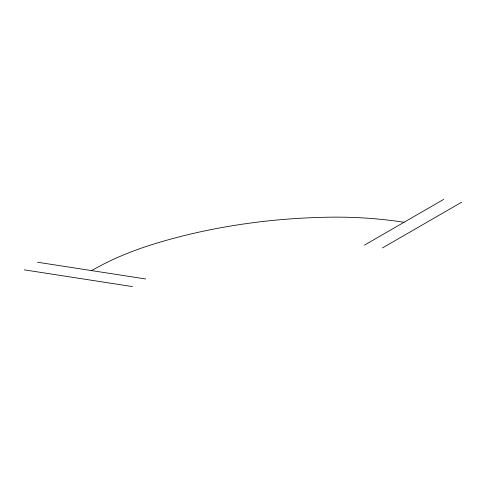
<?xml version="1.0" encoding="UTF-8"?>
<svg xmlns="http://www.w3.org/2000/svg" width="486" height="486" viewBox="0 0 486 486"><rect width="100%" height="100%" fill="white"/><g stroke="black" fill="none" stroke-linecap="round" stroke-linejoin="round"><path stroke-width="0.73" d="M364.433 245.144L443.663 199.4M382.47 247.933L461.7 202.188M37.507 262.233L145.733 278.976M24.3 269.858L132.526 286.6M91.617 270.605A261.359 150.891 0 0 1 151.918 244.628A394.839 227.958 0 0 1 329.332 217.187A261.359 150.891 0 0 1 404.048 222.272"/></g></svg>
